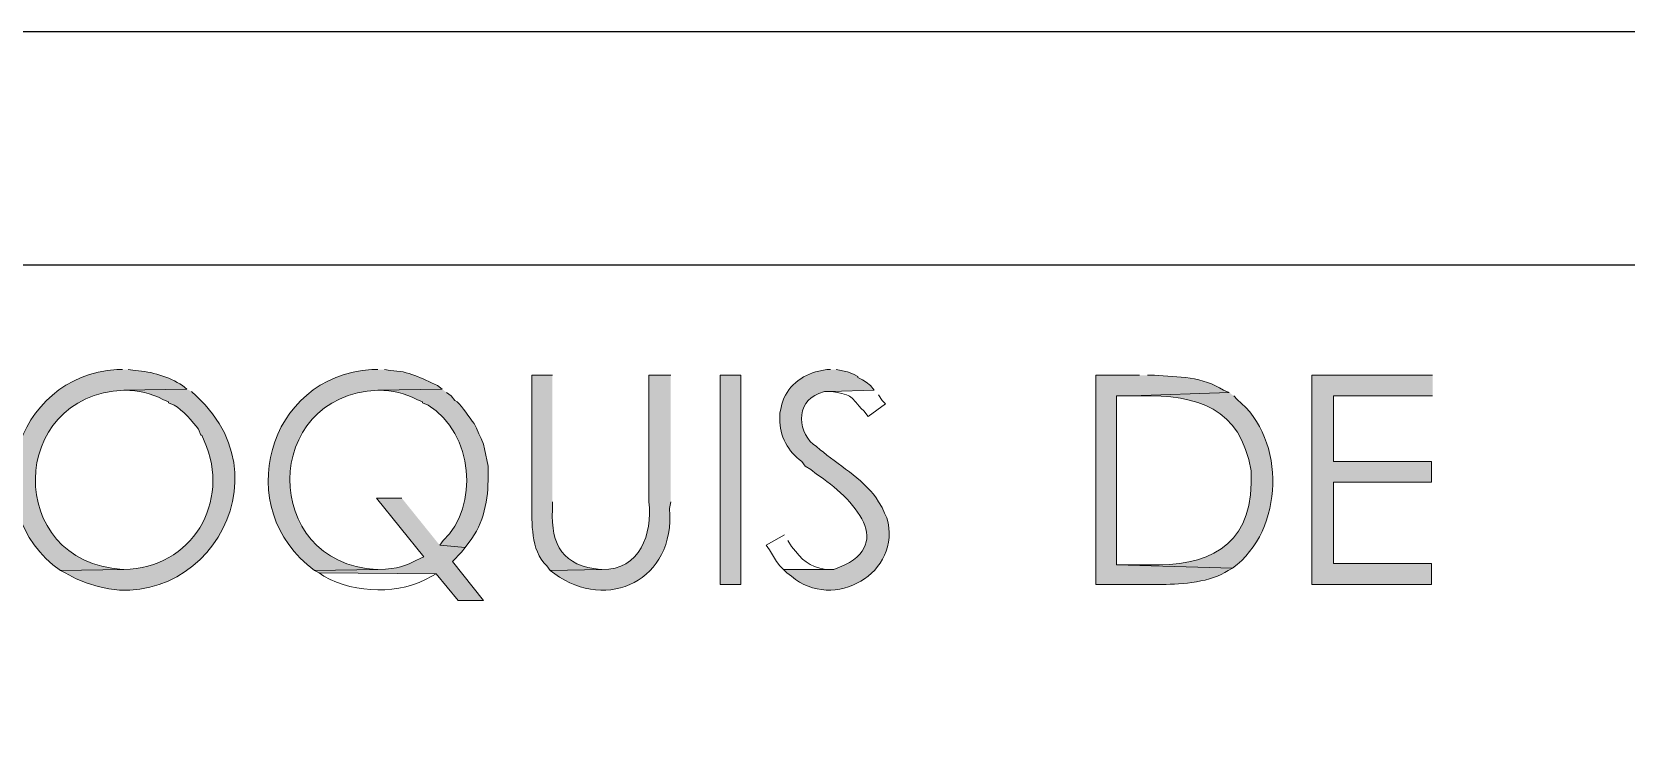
# Model space of a CAD drawing. Header units: millimetres. Extents: x -3 to 3438, y -2371 to 140.
# Drawn here: x 553.09 to 564.05, y 134.98 to 139.89 of the extents above; entities that cross this region are included whole.
import ezdxf

# ---------------------------------------------------------------- set-up
doc = ezdxf.new("R2010")
doc.units = ezdxf.units.MM
doc.layers.add('1- 1', color=1, linetype='Continuous')
doc.layers.add('1- 3', color=3, linetype='Continuous')

msp = doc.modelspace()

# ---------------------------------------------------------------- hatches: boundary and pattern name
at = {"layer": '1- 3'}
h = msp.add_hatch(color=256, dxfattribs=at)
edge = h.paths.add_edge_path()
edge.add_spline(control_points=[(553.718, 137.568), (553.718, 137.568), (553.679, 137.568), (553.679, 137.568), (552.966, 137.523), (552.703, 136.604), (553.291, 136.185), (553.291, 136.185), (553.726, 136.193), (553.726, 136.193), (553.726, 136.193), (553.718, 136.193), (553.718, 136.193), (552.901, 136.242), (552.932, 137.396), (553.726, 137.425), (553.726, 137.425), (554.16, 137.433), (554.16, 137.433), (554.16, 137.433), (554.129, 137.457), (554.129, 137.457), (554.034, 137.519), (553.919, 137.555), (553.805, 137.56), (553.805, 137.56), (553.757, 137.568), (553.757, 137.568)], knot_values=[0, 0, 0, 0, 0.035278, 0.035278, 0.035278, 0.070556, 0.070556, 0.070556, 0.105833, 0.105833, 0.105833, 0.141111, 0.141111, 0.141111, 0.176389, 0.176389, 0.176389, 0.211667, 0.211667, 0.211667, 0.246944, 0.246944, 0.246944, 0.282222, 0.282222, 0.282222, 0.3175, 0.3175, 0.3175, 0.3175], degree=3, periodic=0)
edge.add_line((553.757, 137.568), (553.718, 137.568))
h = msp.add_hatch(color=256, dxfattribs=at)
edge = h.paths.add_edge_path()
edge.add_spline(control_points=[(555.472, 137.568), (555.472, 137.568), (555.432, 137.568), (555.432, 137.568), (554.706, 137.522), (554.463, 136.608), (555.037, 136.185), (555.037, 136.185), (555.472, 136.193), (555.472, 136.193), (555.472, 136.193), (555.464, 136.193), (555.464, 136.193), (554.661, 136.234), (554.673, 137.395), (555.472, 137.425), (555.472, 137.425), (555.914, 137.433), (555.914, 137.433), (555.914, 137.433), (555.882, 137.457), (555.882, 137.457), (555.772, 137.507), (555.685, 137.56), (555.558, 137.56), (555.558, 137.56), (555.519, 137.568), (555.519, 137.568)], knot_values=[0, 0, 0, 0, 0.035278, 0.035278, 0.035278, 0.070556, 0.070556, 0.070556, 0.105833, 0.105833, 0.105833, 0.141111, 0.141111, 0.141111, 0.176389, 0.176389, 0.176389, 0.211667, 0.211667, 0.211667, 0.246944, 0.246944, 0.246944, 0.282222, 0.282222, 0.282222, 0.3175, 0.3175, 0.3175, 0.3175], degree=3, periodic=0)
edge.add_line((555.519, 137.568), (555.472, 137.568))
h = msp.add_hatch(color=256, dxfattribs=at)
edge = h.paths.add_edge_path()
edge.add_spline(control_points=[(558.584, 137.568), (558.584, 137.568), (558.56, 137.568), (558.56, 137.568), (558.56, 137.568), (558.481, 137.552), (558.481, 137.552), (558.366, 137.519), (558.266, 137.427), (558.244, 137.307), (558.244, 137.307), (558.236, 137.267), (558.236, 137.267), (558.236, 137.267), (558.236, 137.228), (558.236, 137.228), (558.23, 137.113), (558.296, 137), (558.386, 136.936), (558.386, 136.936), (558.41, 136.904), (558.41, 136.904), (558.41, 136.904), (558.449, 136.88), (558.449, 136.88), (558.449, 136.88), (558.489, 136.849), (558.489, 136.849), (558.736, 136.684), (559.059, 136.351), (558.607, 136.193), (558.607, 136.193), (558.26, 136.193), (558.26, 136.193), (558.26, 136.193), (558.284, 136.169), (558.284, 136.169), (558.284, 136.169), (558.315, 136.146), (558.315, 136.146), (558.602, 135.9), (559.082, 136.168), (558.971, 136.549), (558.971, 136.549), (558.955, 136.58), (558.955, 136.58), (558.955, 136.58), (558.939, 136.62), (558.939, 136.62), (558.939, 136.62), (558.915, 136.659), (558.915, 136.659), (558.829, 136.801), (558.661, 136.895), (558.536, 136.999), (558.536, 136.999), (558.513, 137.015), (558.513, 137.015), (558.513, 137.015), (558.489, 137.038), (558.489, 137.038), (558.357, 137.116), (558.34, 137.348), (558.505, 137.402), (558.505, 137.402), (558.544, 137.417), (558.544, 137.417), (558.544, 137.417), (558.584, 137.417), (558.584, 137.417), (558.584, 137.417), (558.884, 137.425), (558.884, 137.425), (558.884, 137.425), (558.86, 137.457), (558.86, 137.457), (558.86, 137.457), (558.829, 137.481), (558.829, 137.481), (558.829, 137.481), (558.805, 137.496), (558.805, 137.496), (558.805, 137.496), (558.773, 137.512), (558.773, 137.512), (558.773, 137.512), (558.773, 137.52), (558.773, 137.52), (558.773, 137.52), (558.742, 137.536), (558.742, 137.536), (558.742, 137.536), (558.702, 137.552), (558.702, 137.552), (558.702, 137.552), (558.623, 137.568), (558.623, 137.568)], knot_values=[0, 0, 0, 0, 0.035278, 0.035278, 0.035278, 0.070556, 0.070556, 0.070556, 0.105833, 0.105833, 0.105833, 0.141111, 0.141111, 0.141111, 0.176389, 0.176389, 0.176389, 0.211667, 0.211667, 0.211667, 0.246944, 0.246944, 0.246944, 0.282222, 0.282222, 0.282222, 0.3175, 0.3175, 0.3175, 0.352778, 0.352778, 0.352778, 0.388056, 0.388056, 0.388056, 0.423333, 0.423333, 0.423333, 0.458611, 0.458611, 0.458611, 0.493889, 0.493889, 0.493889, 0.529167, 0.529167, 0.529167, 0.564444, 0.564444, 0.564444, 0.599722, 0.599722, 0.599722, 0.635, 0.635, 0.635, 0.670278, 0.670278, 0.670278, 0.705556, 0.705556, 0.705556, 0.740833, 0.740833, 0.740833, 0.776111, 0.776111, 0.776111, 0.811389, 0.811389, 0.811389, 0.846667, 0.846667, 0.846667, 0.881944, 0.881944, 0.881944, 0.917222, 0.917222, 0.917222, 0.9525, 0.9525, 0.9525, 0.987778, 0.987778, 0.987778, 1.023056, 1.023056, 1.023056, 1.058333, 1.058333, 1.058333, 1.093611, 1.093611, 1.093611, 1.128889, 1.128889, 1.128889, 1.128889], degree=3, periodic=0)
edge.add_line((558.623, 137.568), (558.584, 137.568))
h = msp.add_hatch(color=256, dxfattribs=at)
edge = h.paths.add_edge_path()
edge.add_spline(control_points=[(556.672, 137.528), (556.672, 137.528), (556.53, 137.528), (556.53, 137.528), (556.53, 137.528), (556.53, 136.659), (556.53, 136.659), (556.534, 136.506), (556.519, 136.333), (556.633, 136.217), (556.633, 136.217), (556.656, 136.185), (556.656, 136.185), (556.656, 136.185), (557.012, 136.193), (557.012, 136.193), (557.012, 136.193), (557.004, 136.193), (557.004, 136.193), (556.745, 136.215), (556.662, 136.36), (556.672, 136.604), (556.672, 136.604), (556.672, 136.659), (556.672, 136.659)], knot_values=[0, 0, 0, 0, 0.035278, 0.035278, 0.035278, 0.070556, 0.070556, 0.070556, 0.105833, 0.105833, 0.105833, 0.141111, 0.141111, 0.141111, 0.176389, 0.176389, 0.176389, 0.211667, 0.211667, 0.211667, 0.246944, 0.246944, 0.246944, 0.282222, 0.282222, 0.282222, 0.282222], degree=3, periodic=0)
edge.add_line((556.672, 136.659), (556.672, 137.528))
h = msp.add_hatch(color=256, dxfattribs=at)
edge = h.paths.add_edge_path()
edge.add_spline(control_points=[(557.486, 137.528), (557.486, 137.528), (557.336, 137.528), (557.336, 137.528), (557.336, 137.528), (557.336, 136.659), (557.336, 136.659), (557.36, 136.436), (557.276, 136.188), (557.012, 136.193), (557.012, 136.193), (556.656, 136.185), (556.656, 136.185), (556.656, 136.185), (556.688, 136.162), (556.688, 136.162), (557.049, 135.901), (557.519, 136.116), (557.478, 136.612), (557.478, 136.612), (557.486, 136.659), (557.486, 136.659)], knot_values=[0, 0, 0, 0, 0.035278, 0.035278, 0.035278, 0.070556, 0.070556, 0.070556, 0.105833, 0.105833, 0.105833, 0.141111, 0.141111, 0.141111, 0.176389, 0.176389, 0.176389, 0.211667, 0.211667, 0.211667, 0.246944, 0.246944, 0.246944, 0.246944], degree=3, periodic=0)
edge.add_line((557.486, 136.659), (557.486, 137.528))
h = msp.add_hatch(color=256, dxfattribs=at)
h.dxf.hatch_style = 2
h.paths.add_polyline_path([(557.968, 136.09), (557.968, 137.528), (557.825, 137.528), (557.825, 136.09)])
h = msp.add_hatch(color=256, dxfattribs=at)
edge = h.paths.add_edge_path()
edge.add_spline(control_points=[(560.709, 137.528), (560.709, 137.528), (560.408, 137.528), (560.408, 137.528), (560.408, 137.528), (560.408, 136.09), (560.408, 136.09), (560.408, 136.09), (560.867, 136.09), (560.867, 136.09), (561, 136.09), (561.205, 136.106), (561.317, 136.185), (561.317, 136.185), (561.348, 136.201), (561.348, 136.201), (561.348, 136.201), (560.551, 136.225), (560.551, 136.225), (560.551, 136.225), (560.551, 137.386), (560.551, 137.386), (560.551, 137.386), (560.653, 137.386), (560.653, 137.386), (560.653, 137.386), (561.325, 137.41), (561.325, 137.41), (561.325, 137.41), (561.285, 137.425), (561.285, 137.425), (561.148, 137.52), (560.971, 137.517), (560.811, 137.528), (560.811, 137.528), (560.764, 137.528), (560.764, 137.528)], knot_values=[0, 0, 0, 0, 0.035278, 0.035278, 0.035278, 0.070556, 0.070556, 0.070556, 0.105833, 0.105833, 0.105833, 0.141111, 0.141111, 0.141111, 0.176389, 0.176389, 0.176389, 0.211667, 0.211667, 0.211667, 0.246944, 0.246944, 0.246944, 0.282222, 0.282222, 0.282222, 0.3175, 0.3175, 0.3175, 0.352778, 0.352778, 0.352778, 0.388056, 0.388056, 0.388056, 0.423333, 0.423333, 0.423333, 0.423333], degree=3, periodic=0)
edge.add_line((560.764, 137.528), (560.709, 137.528))
msp.add_hatch(color=256, dxfattribs=at).paths.add_polyline_path([(562.723, 137.528), (561.893, 137.528), (561.893, 136.09), (562.715, 136.09), (562.715, 136.233), (562.043, 136.233), (562.043, 136.793), (562.715, 136.793), (562.715, 136.936), (562.043, 136.936), (562.043, 137.386), (562.723, 137.386)])
h = msp.add_hatch(color=256, dxfattribs=at)
edge = h.paths.add_edge_path()
edge.add_spline(control_points=[(554.16, 137.433), (554.16, 137.433), (553.726, 137.425), (553.726, 137.425), (553.726, 137.425), (553.734, 137.425), (553.734, 137.425), (553.825, 137.426), (553.913, 137.404), (553.994, 137.362), (553.994, 137.362), (554.034, 137.346), (554.034, 137.346), (554.034, 137.346), (554.034, 137.338), (554.034, 137.338), (554.034, 137.338), (554.073, 137.323), (554.073, 137.323), (554.126, 137.289), (554.205, 137.209), (554.239, 137.157), (554.239, 137.157), (554.255, 137.117), (554.255, 137.117), (554.255, 137.117), (554.263, 137.117), (554.263, 137.117), (554.263, 137.117), (554.279, 137.078), (554.279, 137.078), (554.465, 136.658), (554.194, 136.198), (553.726, 136.193), (553.726, 136.193), (553.291, 136.185), (553.291, 136.185), (553.291, 136.185), (553.323, 136.169), (553.323, 136.169), (554.137, 135.696), (554.915, 136.749), (554.224, 137.386), (554.224, 137.386), (554.192, 137.417), (554.192, 137.417)], knot_values=[0, 0, 0, 0, 0.035278, 0.035278, 0.035278, 0.070556, 0.070556, 0.070556, 0.105833, 0.105833, 0.105833, 0.141111, 0.141111, 0.141111, 0.176389, 0.176389, 0.176389, 0.211667, 0.211667, 0.211667, 0.246944, 0.246944, 0.246944, 0.282222, 0.282222, 0.282222, 0.3175, 0.3175, 0.3175, 0.352778, 0.352778, 0.352778, 0.388056, 0.388056, 0.388056, 0.423333, 0.423333, 0.423333, 0.458611, 0.458611, 0.458611, 0.493889, 0.493889, 0.493889, 0.529167, 0.529167, 0.529167, 0.529167], degree=3, periodic=0)
edge.add_line((554.192, 137.417), (554.16, 137.433))
h = msp.add_hatch(color=256, dxfattribs=at)
edge = h.paths.add_edge_path()
edge.add_spline(control_points=[(555.914, 137.433), (555.914, 137.433), (555.472, 137.425), (555.472, 137.425), (555.472, 137.425), (555.479, 137.425), (555.479, 137.425), (555.571, 137.426), (555.659, 137.404), (555.74, 137.362), (555.74, 137.362), (555.78, 137.346), (555.78, 137.346), (555.78, 137.346), (555.78, 137.338), (555.78, 137.338), (555.78, 137.338), (555.819, 137.323), (555.819, 137.323), (556.129, 137.127), (556.171, 136.629), (555.922, 136.391), (555.922, 136.391), (555.898, 136.359), (555.898, 136.359), (555.898, 136.359), (556.072, 136.343), (556.072, 136.343), (556.072, 136.343), (556.119, 136.406), (556.119, 136.406), (556.212, 136.537), (556.235, 136.708), (556.23, 136.865), (556.23, 136.865), (556.23, 136.904), (556.23, 136.904), (556.23, 136.904), (556.206, 137.023), (556.206, 137.023), (556.206, 137.023), (556.198, 137.054), (556.198, 137.054), (556.198, 137.054), (556.182, 137.094), (556.182, 137.094), (556.182, 137.094), (556.167, 137.125), (556.167, 137.125), (556.167, 137.125), (556.151, 137.165), (556.151, 137.165), (556.151, 137.165), (556.135, 137.196), (556.135, 137.196), (556.098, 137.241), (556.057, 137.309), (556.017, 137.346), (556.017, 137.346), (556.001, 137.354), (556.001, 137.354), (556.001, 137.354), (555.977, 137.386), (555.977, 137.386), (555.977, 137.386), (555.945, 137.41), (555.945, 137.41)], knot_values=[0, 0, 0, 0, 0.035278, 0.035278, 0.035278, 0.070556, 0.070556, 0.070556, 0.105833, 0.105833, 0.105833, 0.141111, 0.141111, 0.141111, 0.176389, 0.176389, 0.176389, 0.211667, 0.211667, 0.211667, 0.246944, 0.246944, 0.246944, 0.282222, 0.282222, 0.282222, 0.3175, 0.3175, 0.3175, 0.352778, 0.352778, 0.352778, 0.388056, 0.388056, 0.388056, 0.423333, 0.423333, 0.423333, 0.458611, 0.458611, 0.458611, 0.493889, 0.493889, 0.493889, 0.529167, 0.529167, 0.529167, 0.564444, 0.564444, 0.564444, 0.599722, 0.599722, 0.599722, 0.635, 0.635, 0.635, 0.670278, 0.670278, 0.670278, 0.705556, 0.705556, 0.705556, 0.740833, 0.740833, 0.740833, 0.776111, 0.776111, 0.776111, 0.776111], degree=3, periodic=0)
edge.add_line((555.945, 137.41), (555.914, 137.433))
h = msp.add_hatch(color=256, dxfattribs=at)
edge = h.paths.add_edge_path()
edge.add_spline(control_points=[(561.325, 137.41), (561.325, 137.41), (560.653, 137.386), (560.653, 137.386), (560.653, 137.386), (560.716, 137.386), (560.716, 137.386), (561.106, 137.396), (561.405, 137.304), (561.475, 136.872), (561.475, 136.872), (561.475, 136.786), (561.475, 136.786), (561.47, 136.341), (561.165, 136.213), (560.772, 136.225), (560.772, 136.225), (560.551, 136.225), (560.551, 136.225), (560.551, 136.225), (561.348, 136.201), (561.348, 136.201), (561.705, 136.465), (561.718, 137.086), (561.38, 137.362), (561.38, 137.362), (561.356, 137.386), (561.356, 137.386)], knot_values=[0, 0, 0, 0, 0.035278, 0.035278, 0.035278, 0.070556, 0.070556, 0.070556, 0.105833, 0.105833, 0.105833, 0.141111, 0.141111, 0.141111, 0.176389, 0.176389, 0.176389, 0.211667, 0.211667, 0.211667, 0.246944, 0.246944, 0.246944, 0.282222, 0.282222, 0.282222, 0.3175, 0.3175, 0.3175, 0.3175], degree=3, periodic=0)
edge.add_line((561.356, 137.386), (561.325, 137.41))
h = msp.add_hatch(color=256, dxfattribs=at)
edge = h.paths.add_edge_path()
edge.add_spline(control_points=[(555.637, 136.683), (555.637, 136.683), (555.464, 136.683), (555.464, 136.683), (555.464, 136.683), (555.788, 136.28), (555.788, 136.28), (555.788, 136.28), (555.772, 136.272), (555.772, 136.272), (555.627, 136.204), (555.634, 136.201), (555.472, 136.193), (555.472, 136.193), (555.037, 136.185), (555.037, 136.185), (555.037, 136.185), (555.069, 136.169), (555.069, 136.169), (555.069, 136.169), (555.874, 136.162), (555.874, 136.162), (555.874, 136.162), (556.024, 135.98), (556.024, 135.98), (556.024, 135.98), (556.198, 135.98), (556.198, 135.98), (556.198, 135.98), (555.985, 136.248), (555.985, 136.248), (555.985, 136.248), (556.048, 136.312), (556.048, 136.312), (556.048, 136.312), (556.072, 136.343), (556.072, 136.343), (556.072, 136.343), (555.898, 136.359), (555.898, 136.359)], knot_values=[0, 0, 0, 0, 0.035278, 0.035278, 0.035278, 0.070556, 0.070556, 0.070556, 0.105833, 0.105833, 0.105833, 0.141111, 0.141111, 0.141111, 0.176389, 0.176389, 0.176389, 0.211667, 0.211667, 0.211667, 0.246944, 0.246944, 0.246944, 0.282222, 0.282222, 0.282222, 0.3175, 0.3175, 0.3175, 0.352778, 0.352778, 0.352778, 0.388056, 0.388056, 0.388056, 0.423333, 0.423333, 0.423333, 0.458611, 0.458611, 0.458611, 0.458611], degree=3, periodic=0)
edge.add_line((555.898, 136.359), (555.637, 136.683))

# ---------------------------------------------------------------- linework, layer by layer
at = {"layer": '1- 1', "lineweight": 25}
msp.add_lwpolyline([(294.776, 139.89), (294.776, -75.213), (584.919, -75.213), (584.919, 139.89), (294.776, 139.89)], dxfattribs=at)
at = {"layer": '1- 3', "lineweight": 0}
for points in [[(557.968, 136.09), (557.968, 137.528), (557.825, 137.528), (557.825, 136.09), (557.968, 136.09)], [(562.723, 137.528), (561.893, 137.528), (561.893, 136.09), (562.715, 136.09), (562.715, 136.233), (562.043, 136.233), (562.043, 136.793), (562.715, 136.793), (562.715, 136.936), (562.043, 136.936), (562.043, 137.386), (562.723, 137.386)]]:
    msp.add_lwpolyline(points, dxfattribs=at)
at = {"layer": '1- 3', "lineweight": 25}
msp.add_open_spline([(583.923, 38.902), (583.923, 38.902), (583.923, 137.749), (583.923, 137.749), (583.919, 138.052), (583.678, 138.282), (583.378, 138.286), (583.378, 138.286), (541.933, 138.286), (541.933, 138.286)], degree=3, knots=[0, 0, 0, 0, 1, 1, 1, 2, 2, 2, 3, 3, 3, 3], dxfattribs=at)
at = {"layer": '1- 3', "lineweight": 0}
for points, knots in [([(553.718, 137.568), (553.718, 137.568), (553.679, 137.568), (553.679, 137.568), (552.966, 137.523), (552.703, 136.604), (553.291, 136.185), (553.291, 136.185), (553.726, 136.193), (553.726, 136.193), (553.726, 136.193), (553.718, 136.193), (553.718, 136.193), (552.901, 136.242), (552.932, 137.396), (553.726, 137.425), (553.726, 137.425), (554.16, 137.433), (554.16, 137.433), (554.16, 137.433), (554.129, 137.457), (554.129, 137.457), (554.034, 137.519), (553.919, 137.555), (553.805, 137.56), (553.805, 137.56), (553.757, 137.568), (553.757, 137.568)], [0, 0, 0, 0, 1, 1, 1, 2, 2, 2, 3, 3, 3, 4, 4, 4, 5, 5, 5, 6, 6, 6, 7, 7, 7, 8, 8, 8, 9, 9, 9, 9]), ([(555.472, 137.568), (555.472, 137.568), (555.432, 137.568), (555.432, 137.568), (554.706, 137.522), (554.463, 136.608), (555.037, 136.185), (555.037, 136.185), (555.472, 136.193), (555.472, 136.193), (555.472, 136.193), (555.464, 136.193), (555.464, 136.193), (554.661, 136.234), (554.673, 137.395), (555.472, 137.425), (555.472, 137.425), (555.914, 137.433), (555.914, 137.433), (555.914, 137.433), (555.882, 137.457), (555.882, 137.457), (555.772, 137.507), (555.685, 137.56), (555.558, 137.56), (555.558, 137.56), (555.519, 137.568), (555.519, 137.568)], [0, 0, 0, 0, 1, 1, 1, 2, 2, 2, 3, 3, 3, 4, 4, 4, 5, 5, 5, 6, 6, 6, 7, 7, 7, 8, 8, 8, 9, 9, 9, 9]), ([(558.584, 137.568), (558.584, 137.568), (558.56, 137.568), (558.56, 137.568), (558.56, 137.568), (558.481, 137.552), (558.481, 137.552), (558.366, 137.519), (558.266, 137.427), (558.244, 137.307), (558.244, 137.307), (558.236, 137.267), (558.236, 137.267), (558.236, 137.267), (558.236, 137.228), (558.236, 137.228), (558.23, 137.113), (558.296, 137), (558.386, 136.936), (558.386, 136.936), (558.41, 136.904), (558.41, 136.904), (558.41, 136.904), (558.449, 136.88), (558.449, 136.88), (558.449, 136.88), (558.489, 136.849), (558.489, 136.849), (558.736, 136.684), (559.059, 136.351), (558.607, 136.193), (558.607, 136.193), (558.26, 136.193), (558.26, 136.193), (558.26, 136.193), (558.284, 136.169), (558.284, 136.169), (558.284, 136.169), (558.315, 136.146), (558.315, 136.146), (558.602, 135.9), (559.082, 136.168), (558.971, 136.549), (558.971, 136.549), (558.955, 136.58), (558.955, 136.58), (558.955, 136.58), (558.939, 136.62), (558.939, 136.62), (558.939, 136.62), (558.915, 136.659), (558.915, 136.659), (558.829, 136.801), (558.661, 136.895), (558.536, 136.999), (558.536, 136.999), (558.513, 137.015), (558.513, 137.015), (558.513, 137.015), (558.489, 137.038), (558.489, 137.038), (558.357, 137.116), (558.34, 137.348), (558.505, 137.402), (558.505, 137.402), (558.544, 137.417), (558.544, 137.417), (558.544, 137.417), (558.584, 137.417), (558.584, 137.417), (558.584, 137.417), (558.884, 137.425), (558.884, 137.425), (558.884, 137.425), (558.86, 137.457), (558.86, 137.457), (558.86, 137.457), (558.829, 137.481), (558.829, 137.481), (558.829, 137.481), (558.805, 137.496), (558.805, 137.496), (558.805, 137.496), (558.773, 137.512), (558.773, 137.512), (558.773, 137.512), (558.773, 137.52), (558.773, 137.52), (558.773, 137.52), (558.742, 137.536), (558.742, 137.536), (558.742, 137.536), (558.702, 137.552), (558.702, 137.552), (558.702, 137.552), (558.623, 137.568), (558.623, 137.568)], [0, 0, 0, 0, 1, 1, 1, 2, 2, 2, 3, 3, 3, 4, 4, 4, 5, 5, 5, 6, 6, 6, 7, 7, 7, 8, 8, 8, 9, 9, 9, 10, 10, 10, 11, 11, 11, 12, 12, 12, 13, 13, 13, 14, 14, 14, 15, 15, 15, 16, 16, 16, 17, 17, 17, 18, 18, 18, 19, 19, 19, 20, 20, 20, 21, 21, 21, 22, 22, 22, 23, 23, 23, 24, 24, 24, 25, 25, 25, 26, 26, 26, 27, 27, 27, 28, 28, 28, 29, 29, 29, 30, 30, 30, 31, 31, 31, 32, 32, 32, 32]), ([(556.672, 137.528), (556.672, 137.528), (556.53, 137.528), (556.53, 137.528), (556.53, 137.528), (556.53, 136.659), (556.53, 136.659), (556.534, 136.506), (556.519, 136.333), (556.633, 136.217), (556.633, 136.217), (556.656, 136.185), (556.656, 136.185), (556.656, 136.185), (557.012, 136.193), (557.012, 136.193), (557.012, 136.193), (557.004, 136.193), (557.004, 136.193), (556.745, 136.215), (556.662, 136.36), (556.672, 136.604), (556.672, 136.604), (556.672, 136.659), (556.672, 136.659)], [0, 0, 0, 0, 1, 1, 1, 2, 2, 2, 3, 3, 3, 4, 4, 4, 5, 5, 5, 6, 6, 6, 7, 7, 7, 8, 8, 8, 8]), ([(557.486, 137.528), (557.486, 137.528), (557.336, 137.528), (557.336, 137.528), (557.336, 137.528), (557.336, 136.659), (557.336, 136.659), (557.36, 136.436), (557.276, 136.188), (557.012, 136.193), (557.012, 136.193), (556.656, 136.185), (556.656, 136.185), (556.656, 136.185), (556.688, 136.162), (556.688, 136.162), (557.049, 135.901), (557.519, 136.116), (557.478, 136.612), (557.478, 136.612), (557.486, 136.659), (557.486, 136.659)], [0, 0, 0, 0, 1, 1, 1, 2, 2, 2, 3, 3, 3, 4, 4, 4, 5, 5, 5, 6, 6, 6, 7, 7, 7, 7]), ([(560.709, 137.528), (560.709, 137.528), (560.408, 137.528), (560.408, 137.528), (560.408, 137.528), (560.408, 136.09), (560.408, 136.09), (560.408, 136.09), (560.867, 136.09), (560.867, 136.09), (561, 136.09), (561.205, 136.106), (561.317, 136.185), (561.317, 136.185), (561.348, 136.201), (561.348, 136.201), (561.348, 136.201), (560.551, 136.225), (560.551, 136.225), (560.551, 136.225), (560.551, 137.386), (560.551, 137.386), (560.551, 137.386), (560.653, 137.386), (560.653, 137.386), (560.653, 137.386), (561.325, 137.41), (561.325, 137.41), (561.325, 137.41), (561.285, 137.425), (561.285, 137.425), (561.148, 137.52), (560.971, 137.517), (560.811, 137.528), (560.811, 137.528), (560.764, 137.528), (560.764, 137.528)], [0, 0, 0, 0, 1, 1, 1, 2, 2, 2, 3, 3, 3, 4, 4, 4, 5, 5, 5, 6, 6, 6, 7, 7, 7, 8, 8, 8, 9, 9, 9, 10, 10, 10, 11, 11, 11, 12, 12, 12, 12]), ([(554.16, 137.433), (554.16, 137.433), (553.726, 137.425), (553.726, 137.425), (553.726, 137.425), (553.734, 137.425), (553.734, 137.425), (553.825, 137.426), (553.913, 137.404), (553.994, 137.362), (553.994, 137.362), (554.034, 137.346), (554.034, 137.346), (554.034, 137.346), (554.034, 137.338), (554.034, 137.338), (554.034, 137.338), (554.073, 137.323), (554.073, 137.323), (554.126, 137.289), (554.205, 137.209), (554.239, 137.157), (554.239, 137.157), (554.255, 137.117), (554.255, 137.117), (554.255, 137.117), (554.263, 137.117), (554.263, 137.117), (554.263, 137.117), (554.279, 137.078), (554.279, 137.078), (554.465, 136.658), (554.194, 136.198), (553.726, 136.193), (553.726, 136.193), (553.291, 136.185), (553.291, 136.185), (553.291, 136.185), (553.323, 136.169), (553.323, 136.169), (554.137, 135.696), (554.915, 136.749), (554.224, 137.386), (554.224, 137.386), (554.192, 137.417), (554.192, 137.417)], [0, 0, 0, 0, 1, 1, 1, 2, 2, 2, 3, 3, 3, 4, 4, 4, 5, 5, 5, 6, 6, 6, 7, 7, 7, 8, 8, 8, 9, 9, 9, 10, 10, 10, 11, 11, 11, 12, 12, 12, 13, 13, 13, 14, 14, 14, 15, 15, 15, 15]), ([(555.914, 137.433), (555.914, 137.433), (555.472, 137.425), (555.472, 137.425), (555.472, 137.425), (555.479, 137.425), (555.479, 137.425), (555.571, 137.426), (555.659, 137.404), (555.74, 137.362), (555.74, 137.362), (555.78, 137.346), (555.78, 137.346), (555.78, 137.346), (555.78, 137.338), (555.78, 137.338), (555.78, 137.338), (555.819, 137.323), (555.819, 137.323), (556.129, 137.127), (556.171, 136.629), (555.922, 136.391), (555.922, 136.391), (555.898, 136.359), (555.898, 136.359), (555.898, 136.359), (556.072, 136.343), (556.072, 136.343), (556.072, 136.343), (556.119, 136.406), (556.119, 136.406), (556.212, 136.537), (556.235, 136.708), (556.23, 136.865), (556.23, 136.865), (556.23, 136.904), (556.23, 136.904), (556.23, 136.904), (556.206, 137.023), (556.206, 137.023), (556.206, 137.023), (556.198, 137.054), (556.198, 137.054), (556.198, 137.054), (556.182, 137.094), (556.182, 137.094), (556.182, 137.094), (556.167, 137.125), (556.167, 137.125), (556.167, 137.125), (556.151, 137.165), (556.151, 137.165), (556.151, 137.165), (556.135, 137.196), (556.135, 137.196), (556.098, 137.241), (556.057, 137.309), (556.017, 137.346), (556.017, 137.346), (556.001, 137.354), (556.001, 137.354), (556.001, 137.354), (555.977, 137.386), (555.977, 137.386), (555.977, 137.386), (555.945, 137.41), (555.945, 137.41)], [0, 0, 0, 0, 1, 1, 1, 2, 2, 2, 3, 3, 3, 4, 4, 4, 5, 5, 5, 6, 6, 6, 7, 7, 7, 8, 8, 8, 9, 9, 9, 10, 10, 10, 11, 11, 11, 12, 12, 12, 13, 13, 13, 14, 14, 14, 15, 15, 15, 16, 16, 16, 17, 17, 17, 18, 18, 18, 19, 19, 19, 20, 20, 20, 21, 21, 21, 22, 22, 22, 22]), ([(558.884, 137.425), (558.884, 137.425), (558.584, 137.417), (558.584, 137.417), (558.584, 137.417), (558.592, 137.417), (558.592, 137.417), (558.749, 137.389), (558.715, 137.384), (558.813, 137.283), (558.813, 137.283), (558.844, 137.244), (558.844, 137.244), (558.844, 137.244), (558.963, 137.331), (558.963, 137.331), (558.963, 137.331), (558.939, 137.354), (558.939, 137.354), (558.939, 137.354), (558.915, 137.394), (558.915, 137.394)], [0, 0, 0, 0, 1, 1, 1, 2, 2, 2, 3, 3, 3, 4, 4, 4, 5, 5, 5, 6, 6, 6, 7, 7, 7, 7]), ([(561.325, 137.41), (561.325, 137.41), (560.653, 137.386), (560.653, 137.386), (560.653, 137.386), (560.716, 137.386), (560.716, 137.386), (561.106, 137.396), (561.405, 137.304), (561.475, 136.872), (561.475, 136.872), (561.475, 136.786), (561.475, 136.786), (561.47, 136.341), (561.165, 136.213), (560.772, 136.225), (560.772, 136.225), (560.551, 136.225), (560.551, 136.225), (560.551, 136.225), (561.348, 136.201), (561.348, 136.201), (561.705, 136.465), (561.718, 137.086), (561.38, 137.362), (561.38, 137.362), (561.356, 137.386), (561.356, 137.386)], [0, 0, 0, 0, 1, 1, 1, 2, 2, 2, 3, 3, 3, 4, 4, 4, 5, 5, 5, 6, 6, 6, 7, 7, 7, 8, 8, 8, 9, 9, 9, 9]), ([(555.637, 136.683), (555.637, 136.683), (555.464, 136.683), (555.464, 136.683), (555.464, 136.683), (555.788, 136.28), (555.788, 136.28), (555.788, 136.28), (555.772, 136.272), (555.772, 136.272), (555.627, 136.204), (555.634, 136.201), (555.472, 136.193), (555.472, 136.193), (555.037, 136.185), (555.037, 136.185), (555.037, 136.185), (555.069, 136.169), (555.069, 136.169), (555.069, 136.169), (555.874, 136.162), (555.874, 136.162), (555.874, 136.162), (556.024, 135.98), (556.024, 135.98), (556.024, 135.98), (556.198, 135.98), (556.198, 135.98), (556.198, 135.98), (555.985, 136.248), (555.985, 136.248), (555.985, 136.248), (556.048, 136.312), (556.048, 136.312), (556.048, 136.312), (556.072, 136.343), (556.072, 136.343), (556.072, 136.343), (555.898, 136.359), (555.898, 136.359)], [0, 0, 0, 0, 1, 1, 1, 2, 2, 2, 3, 3, 3, 4, 4, 4, 5, 5, 5, 6, 6, 6, 7, 7, 7, 8, 8, 8, 9, 9, 9, 10, 10, 10, 11, 11, 11, 12, 12, 12, 13, 13, 13, 13]), ([(558.268, 136.43), (558.268, 136.43), (558.141, 136.359), (558.141, 136.359), (558.141, 136.359), (558.165, 136.327), (558.165, 136.327), (558.165, 136.327), (558.212, 136.248), (558.212, 136.248), (558.212, 136.248), (558.236, 136.217), (558.236, 136.217), (558.236, 136.217), (558.26, 136.193), (558.26, 136.193), (558.26, 136.193), (558.568, 136.193), (558.568, 136.193), (558.568, 136.193), (558.552, 136.193), (558.552, 136.193), (558.429, 136.214), (558.395, 136.256), (558.315, 136.351), (558.315, 136.351), (558.291, 136.391), (558.291, 136.391)], [0, 0, 0, 0, 1, 1, 1, 2, 2, 2, 3, 3, 3, 4, 4, 4, 5, 5, 5, 6, 6, 6, 7, 7, 7, 8, 8, 8, 9, 9, 9, 9]), ([(555.069, 136.169), (555.069, 136.169), (555.1, 136.146), (555.1, 136.146), (555.328, 136.025), (555.618, 136.017), (555.843, 136.146), (555.843, 136.146), (555.874, 136.162), (555.874, 136.162)], [0, 0, 0, 0, 1, 1, 1, 2, 2, 2, 3, 3, 3, 3])]:
    msp.add_open_spline(points, degree=3, knots=knots, dxfattribs=at)

doc.saveas('drawing.dxf')
